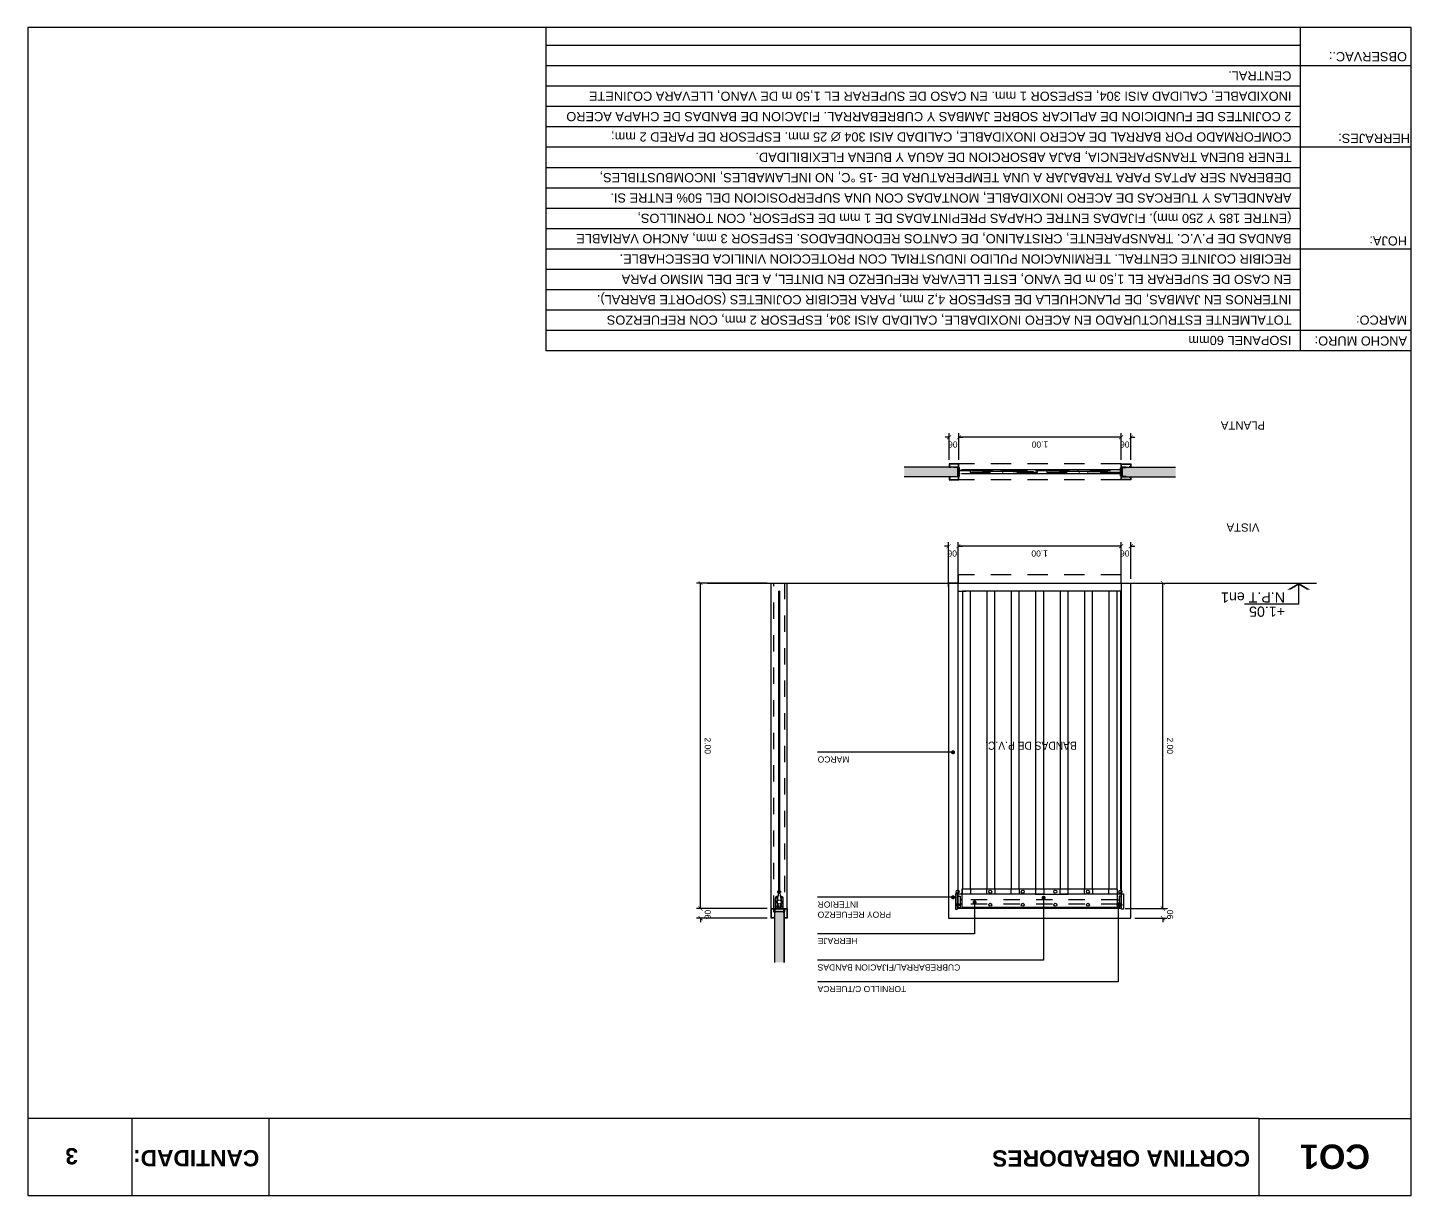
# Model space of a CAD drawing. Header units: millimetres. Extents: x -108.9 to -34.4, y 209.3 to 216.5.
# Drawn here: x -80.56 to -72.06, y 209.3 to 216.48 of the extents above; entities that cross this region are included whole.
import ezdxf
from ezdxf.enums import TextEntityAlignment as Align

# ---------------------------------------------------------------- set-up
doc = ezdxf.new("R2010")
doc.units = ezdxf.units.MM
doc.linetypes.add('HIDDEN', pattern=[9.525, 6.35, -3.175])
doc.linetypes.add('HIDDEN2', pattern=[0.1875, 0.125, -0.0625])
for name, color, linetype in [('125-TEXTO', 140, 'Continuous'), ('25-cotas', 140, 'Continuous'), ('BANDAS', 1, 'Continuous'), ('Carpinteria', 1, 'Continuous'), ('PISO', 2, 'Continuous'), ('PROYECCION', 9, 'HIDDEN2'), ('ROTULO', 7, 'Continuous'), ('TXT', 3, 'Continuous'), ('V-00', 8, 'Continuous'), ('V-01', 1, 'Continuous'), ('V-02', 2, 'Continuous'), ('Vista 2', 2, 'Continuous')]:
    doc.layers.add(name, color=color, linetype=linetype)
doc.layers.add('LICITACION PANELES', color=7, linetype='Continuous', true_color=0xf00000)
doc.styles.add('arial', font='arial.ttf')
doc.styles.add('ARIALBOLD', font='')
doc.styles.add('DIM', font='arial.ttf')
doc.styles.get("Standard").update_dxf_attribs({"font": 'arial.ttf'})
doc.styles.get('ARIALBOLD').set_extended_font_data('Arial', bold=True)
doc.dimstyles.new('Cota-025', dxfattribs={"dimscale": 25, "dimtxt": 0.0015, "dimasz": 0.001, "dimexe": 0.001, "dimexo": 0.001, "dimgap": 0.001, "dimtad": 1, "dimzin": 4, "dimdsep": 46, "dimtxsty": 'DIM', "dimblk1": 'ARCHTICK', "dimblk2": 'ARCHTICK', "dimsah": 1, "dimcen": 0.0005, "dimclrd": 15, "dimclre": 9, "dimclrt": 140, "dimaunit": 1, "dimadec": 0, "dimazin": 0, "dimtfac": 1, "dimtix": 1, "dimtofl": 0, "dimtmove": 2, "dimatfit": 3, "dimldrblk": 'DOT', "dimfxl": 1, "dimtolj": 1, "dimtzin": 4, "dimarcsym": 0})
pattern_1 = [(270, (0, 0), (0.002749630645, -0.0047625), [0.003175, -0.00635]), (30, (0, 0), (0.002749630663, 0.00476249999), [0.003175, -0.00635]), (330, (0, 0), (0.005499261308, -1e-11), [-0.00635, 0.003175])]

# ---------------------------------------------------------------- blocks, each defined once
blk = doc.blocks.new('COD-CARP')
at = {"layer": 'ROTULO'}
for p, q in [((0.00146, -0.00119), (0.00146, -0.01064)), ((0.02016, -0.00119), (0.00146, -0.00119)), ((0.02016, -0.00119), (0.02016, -0.01064)), ((0.02016, -0.01064), (0.00146, -0.01064))]:
    blk.add_line(p, q, dxfattribs=at)
at = {"layer": 'TXT', "style": 'ARIALBOLD'}
blk.add_attdef('CODIGO', text='', height=0.003, dxfattribs=at).set_placement((0.01084, -0.00744), align=Align.CENTER)
blk = doc.blocks.new('_ArchTick')
at = {"color": 0, "linetype": 'ByBlock', "const_width": 0.15}
blk.add_lwpolyline([(-0.5, -0.5), (0.5, 0.5)], dxfattribs=at)
blk = doc.blocks.new('*D40')
at = {"layer": '25-cotas', "color": 9, "lineweight": -2, "transparency": 16777216}
for p, q in [((-74.8425, 213.0894), (-74.8425, 213.3152)), ((-73.8425, 213.0894), (-73.8425, 213.3152))]:
    blk.add_line(p, q, dxfattribs=at)
at = {"layer": '25-cotas', "color": 15, "lineweight": -2, "transparency": 16777216}
blk.add_line((-73.8425, 213.2902), (-74.8425, 213.2902), dxfattribs=at)
at = {"layer": 'DEFPOINTS', "color": 0, "transparency": 16777216}
for p in [(-74.8425, 213.2902), (-74.8425, 213.0644), (-73.8425, 213.0644)]:
    blk.add_point(p, dxfattribs=at)
at = {"layer": '25-cotas', "color": 15, "lineweight": -2, "transparency": 16777216, "xscale": 0.025, "yscale": 0.025, "zscale": 0.025, "rotation": 180}
blk.add_blockref('_ArchTick', (-74.8425, 213.2902), dxfattribs=at)
at = {"layer": '25-cotas', "color": 15, "lineweight": -2, "transparency": 16777216, "xscale": 0.025, "yscale": 0.025, "zscale": 0.025}
blk.add_blockref('_ArchTick', (-73.8425, 213.2902), dxfattribs=at)
at = {"layer": '25-cotas', "color": 140, "transparency": 16777216, "insert": (-74.3425, 213.246), "char_height": 0.0375, "attachment_point": 5, "rotation": 180, "style": 'DIM'}
blk.add_mtext('\\A1;1.00', dxfattribs=at)
blk = doc.blocks.new('_Dot')
at = {"color": 0, "linetype": 'ByBlock', "lineweight": -2}
blk.add_line((-0.5, 0), (-1, 0), dxfattribs=at)
at = {"color": 0, "linetype": 'ByBlock', "const_width": 0.5}
blk.add_lwpolyline([(-0.25, 0, 1), (0.25, 0, 1)], format="xyb", close=True, dxfattribs=at)
blk = doc.blocks.new('Simb-Nivel-C')
blk.add_line((0, 0.52), (1.331, 0.52))
at = {"linetype": 'ByBlock'}
for p in [(0, 0.52), (0, 0.32)]:
    blk.add_line(p, (0, 0), dxfattribs=at)
for points in [[(-0.285, 0.164), (-0.203, 0.164), (0, 0), (0, 0.047)], [(0.285, 0.164), (0.203, 0.164), (0, 0), (0, 0.047)]]:
    blk.add_solid(points)
for tag, p in [('COTA', (0.338, 0.579)), ('TIPO', (0.338, 0.231))]:
    blk.add_attdef(tag, p, '', height=0.25)
blk = doc.blocks.new('*D41')
at = {"layer": 'DEFPOINTS', "color": 0, "transparency": 16777216}
for p in [(-73.8425, 213.0644), (-73.5858, 213.0644), (-73.8425, 211.0644)]:
    blk.add_point(p, dxfattribs=at)
at = {"layer": 'LICITACION PANELES', "color": 9, "lineweight": -2, "transparency": 16777216}
for p, q in [((-73.8175, 213.0644), (-73.5608, 213.0644)), ((-73.8175, 211.0644), (-73.5608, 211.0644))]:
    blk.add_line(p, q, dxfattribs=at)
at = {"layer": 'LICITACION PANELES', "color": 15, "lineweight": -2, "transparency": 16777216}
blk.add_line((-73.5858, 211.0644), (-73.5858, 213.0644), dxfattribs=at)
at = {"layer": 'LICITACION PANELES', "color": 15, "lineweight": -2, "transparency": 16777216, "xscale": 0.025, "yscale": 0.025, "zscale": 0.025}
for p, rotation in [((-73.5858, 213.0644), 90), ((-73.5858, 211.0644), 270)]:
    blk.add_blockref('_ArchTick', p, dxfattribs=dict(at, rotation=rotation))
at = {"layer": 'LICITACION PANELES', "color": 140, "transparency": 16777216, "insert": (-73.5416, 212.0644), "char_height": 0.0375, "attachment_point": 5, "rotation": 270, "style": 'DIM'}
blk.add_mtext('\\A1;2.00', dxfattribs=at)
blk = doc.blocks.new('*D42')
at = {"layer": 'DEFPOINTS', "color": 0, "transparency": 16777216}
for p in [(-73.7825, 211.0644), (-73.7825, 211.0044), (-73.5858, 211.0044)]:
    blk.add_point(p, dxfattribs=at)
at = {"layer": 'LICITACION PANELES', "color": 9, "lineweight": -2, "transparency": 16777216}
for p, q in [((-73.7575, 211.0644), (-73.5608, 211.0644)), ((-73.7575, 211.0044), (-73.5608, 211.0044))]:
    blk.add_line(p, q, dxfattribs=at)
at = {"layer": 'LICITACION PANELES', "color": 15, "lineweight": -2, "transparency": 16777216}
for p, q in [((-73.5858, 211.0644), (-73.5858, 211.0894)), ((-73.5858, 211.0044), (-73.5858, 210.9794))]:
    blk.add_line(p, q, dxfattribs=at)
at = {"layer": 'LICITACION PANELES', "color": 15, "lineweight": -2, "transparency": 16777216, "xscale": 0.025, "yscale": 0.025, "zscale": 0.025}
for p, rotation in [((-73.5858, 211.0644), 270), ((-73.5858, 211.0044), 90)]:
    blk.add_blockref('_ArchTick', p, dxfattribs=dict(at, rotation=rotation))
at = {"layer": 'LICITACION PANELES', "color": 140, "transparency": 16777216, "insert": (-73.5416, 211.0344), "char_height": 0.0375, "attachment_point": 5, "rotation": 270, "style": 'DIM'}
blk.add_mtext('\\A1;.06', dxfattribs=at)
blk = doc.blocks.new('*D43')
at = {"layer": '25-cotas', "color": 15, "lineweight": -2, "transparency": 16777216}
for p, q in [((-73.8425, 213.2902), (-73.8675, 213.2902)), ((-73.7825, 213.2902), (-73.7575, 213.2902))]:
    blk.add_line(p, q, dxfattribs=at)
at = {"layer": '25-cotas', "color": 9, "lineweight": -2, "transparency": 16777216}
for p, q in [((-73.8425, 213.0894), (-73.8425, 213.3152)), ((-73.7825, 213.0894), (-73.7825, 213.3152))]:
    blk.add_line(p, q, dxfattribs=at)
at = {"layer": 'DEFPOINTS', "color": 0, "transparency": 16777216}
for p in [(-73.8425, 213.2902), (-73.8425, 213.0644), (-73.7825, 213.0644)]:
    blk.add_point(p, dxfattribs=at)
at = {"layer": '25-cotas', "color": 15, "lineweight": -2, "transparency": 16777216, "xscale": 0.025, "yscale": 0.025, "zscale": 0.025}
blk.add_blockref('_ArchTick', (-73.8425, 213.2902), dxfattribs=at)
at = {"layer": '25-cotas', "color": 15, "lineweight": -2, "transparency": 16777216, "xscale": 0.025, "yscale": 0.025, "zscale": 0.025, "rotation": 180}
blk.add_blockref('_ArchTick', (-73.7825, 213.2902), dxfattribs=at)
at = {"layer": '25-cotas', "color": 140, "transparency": 16777216, "insert": (-73.8125, 213.246), "char_height": 0.0375, "attachment_point": 5, "rotation": 180, "style": 'DIM'}
blk.add_mtext('\\A1;.06', dxfattribs=at)
blk = doc.blocks.new('*D44')
at = {"layer": '25-cotas', "color": 15, "lineweight": -2, "transparency": 16777216}
for p, q in [((-74.9025, 213.2902), (-74.9275, 213.2902)), ((-74.8425, 213.2902), (-74.8175, 213.2902))]:
    blk.add_line(p, q, dxfattribs=at)
at = {"layer": '25-cotas', "color": 9, "lineweight": -2, "transparency": 16777216}
for p, q in [((-74.9025, 213.0394), (-74.9025, 213.3152)), ((-74.8425, 213.0394), (-74.8425, 213.3152))]:
    blk.add_line(p, q, dxfattribs=at)
at = {"layer": 'DEFPOINTS', "color": 0, "transparency": 16777216}
for p in [(-74.9025, 213.2902), (-74.9025, 213.0144), (-74.8425, 213.0144)]:
    blk.add_point(p, dxfattribs=at)
at = {"layer": '25-cotas', "color": 15, "lineweight": -2, "transparency": 16777216, "xscale": 0.025, "yscale": 0.025, "zscale": 0.025}
blk.add_blockref('_ArchTick', (-74.9025, 213.2902), dxfattribs=at)
at = {"layer": '25-cotas', "color": 15, "lineweight": -2, "transparency": 16777216, "xscale": 0.025, "yscale": 0.025, "zscale": 0.025, "rotation": 180}
blk.add_blockref('_ArchTick', (-74.8425, 213.2902), dxfattribs=at)
at = {"layer": '25-cotas', "color": 140, "transparency": 16777216, "insert": (-74.8725, 213.246), "char_height": 0.0375, "attachment_point": 5, "rotation": 180, "style": 'DIM'}
blk.add_mtext('\\A1;.06', dxfattribs=at)
blk = doc.blocks.new('*D45')
at = {"layer": '25-cotas', "color": 15, "lineweight": -2, "transparency": 16777216}
for p, q in [((-73.8425, 213.9596), (-73.8675, 213.9596)), ((-73.7825, 213.9596), (-73.7575, 213.9596))]:
    blk.add_line(p, q, dxfattribs=at)
at = {"layer": '25-cotas', "color": 9, "lineweight": -2, "transparency": 16777216}
for p, q in [((-73.8425, 213.8207), (-73.8425, 213.9846)), ((-73.7825, 213.8207), (-73.7825, 213.9846))]:
    blk.add_line(p, q, dxfattribs=at)
at = {"layer": 'DEFPOINTS', "color": 0, "transparency": 16777216}
for p in [(-73.8425, 213.9596), (-73.8425, 213.7957), (-73.7825, 213.7957)]:
    blk.add_point(p, dxfattribs=at)
at = {"layer": '25-cotas', "color": 15, "lineweight": -2, "transparency": 16777216, "xscale": 0.025, "yscale": 0.025, "zscale": 0.025}
blk.add_blockref('_ArchTick', (-73.8425, 213.9596), dxfattribs=at)
at = {"layer": '25-cotas', "color": 15, "lineweight": -2, "transparency": 16777216, "xscale": 0.025, "yscale": 0.025, "zscale": 0.025, "rotation": 180}
blk.add_blockref('_ArchTick', (-73.7825, 213.9596), dxfattribs=at)
at = {"layer": '25-cotas', "color": 140, "transparency": 16777216, "insert": (-73.8125, 213.9155), "char_height": 0.0375, "attachment_point": 5, "rotation": 180, "style": 'DIM'}
blk.add_mtext('\\A1;.06', dxfattribs=at)
blk = doc.blocks.new('*D46')
at = {"layer": '25-cotas', "color": 9, "lineweight": -2, "transparency": 16777216}
for p, q in [((-74.839, 213.8207), (-74.839, 213.9846)), ((-73.8425, 213.8207), (-73.8425, 213.9846))]:
    blk.add_line(p, q, dxfattribs=at)
at = {"layer": '25-cotas', "color": 15, "lineweight": -2, "transparency": 16777216}
blk.add_line((-73.8425, 213.9596), (-74.839, 213.9596), dxfattribs=at)
at = {"layer": 'DEFPOINTS', "color": 0, "transparency": 16777216}
for p in [(-74.839, 213.9596), (-74.839, 213.7957), (-73.8425, 213.7957)]:
    blk.add_point(p, dxfattribs=at)
at = {"layer": '25-cotas', "color": 15, "lineweight": -2, "transparency": 16777216, "xscale": 0.025, "yscale": 0.025, "zscale": 0.025, "rotation": 180}
blk.add_blockref('_ArchTick', (-74.839, 213.9596), dxfattribs=at)
at = {"layer": '25-cotas', "color": 15, "lineweight": -2, "transparency": 16777216, "xscale": 0.025, "yscale": 0.025, "zscale": 0.025}
blk.add_blockref('_ArchTick', (-73.8425, 213.9596), dxfattribs=at)
at = {"layer": '25-cotas', "color": 140, "transparency": 16777216, "insert": (-74.3408, 213.9155), "char_height": 0.0375, "attachment_point": 5, "rotation": 180, "style": 'DIM'}
blk.add_mtext('\\A1;1.00', dxfattribs=at)
blk = doc.blocks.new('*D47')
at = {"layer": '25-cotas', "color": 15, "lineweight": -2, "transparency": 16777216}
for p, q in [((-74.899, 213.9596), (-74.924, 213.9596)), ((-74.839, 213.9596), (-74.814, 213.9596))]:
    blk.add_line(p, q, dxfattribs=at)
at = {"layer": '25-cotas', "color": 9, "lineweight": -2, "transparency": 16777216}
for p, q in [((-74.899, 213.8207), (-74.899, 213.9846)), ((-74.839, 213.8207), (-74.839, 213.9846))]:
    blk.add_line(p, q, dxfattribs=at)
at = {"layer": 'DEFPOINTS', "color": 0, "transparency": 16777216}
for p in [(-74.899, 213.9596), (-74.899, 213.7957), (-74.839, 213.7957)]:
    blk.add_point(p, dxfattribs=at)
at = {"layer": '25-cotas', "color": 15, "lineweight": -2, "transparency": 16777216, "xscale": 0.025, "yscale": 0.025, "zscale": 0.025}
blk.add_blockref('_ArchTick', (-74.899, 213.9596), dxfattribs=at)
at = {"layer": '25-cotas', "color": 15, "lineweight": -2, "transparency": 16777216, "xscale": 0.025, "yscale": 0.025, "zscale": 0.025, "rotation": 180}
blk.add_blockref('_ArchTick', (-74.839, 213.9596), dxfattribs=at)
at = {"layer": '25-cotas', "color": 140, "transparency": 16777216, "insert": (-74.869, 213.9155), "char_height": 0.0375, "attachment_point": 5, "rotation": 180, "style": 'DIM'}
blk.add_mtext('\\A1;.06', dxfattribs=at)
blk = doc.blocks.new('*D48')
at = {"layer": '25-cotas', "color": 9, "lineweight": -2, "transparency": 16777216}
for p, q in [((-76.0165, 213.0644), (-76.4509, 213.0644)), ((-76.0165, 211.0644), (-76.4509, 211.0644))]:
    blk.add_line(p, q, dxfattribs=at)
at = {"layer": '25-cotas', "color": 15, "lineweight": -2, "transparency": 16777216}
blk.add_line((-76.4259, 211.0644), (-76.4259, 213.0644), dxfattribs=at)
at = {"layer": 'DEFPOINTS', "color": 0, "transparency": 16777216}
for p in [(-76.4259, 213.0644), (-75.9915, 213.0644), (-75.9915, 211.0644)]:
    blk.add_point(p, dxfattribs=at)
at = {"layer": '25-cotas', "color": 15, "lineweight": -2, "transparency": 16777216, "xscale": 0.025, "yscale": 0.025, "zscale": 0.025}
for p, rotation in [((-76.4259, 213.0644), 90), ((-76.4259, 211.0644), 270)]:
    blk.add_blockref('_ArchTick', p, dxfattribs=dict(at, rotation=rotation))
at = {"layer": '25-cotas', "color": 140, "transparency": 16777216, "insert": (-76.3817, 212.0644), "char_height": 0.0375, "attachment_point": 5, "rotation": 270, "style": 'DIM'}
blk.add_mtext('\\A1;2.00', dxfattribs=at)
blk = doc.blocks.new('*D49')
at = {"layer": '25-cotas', "color": 9, "lineweight": -2, "transparency": 16777216}
for p, q in [((-76.0165, 211.0644), (-76.4509, 211.0644)), ((-76.0165, 211.0044), (-76.4509, 211.0044))]:
    blk.add_line(p, q, dxfattribs=at)
at = {"layer": '25-cotas', "color": 15, "lineweight": -2, "transparency": 16777216}
for p, q in [((-76.4259, 211.0644), (-76.4259, 211.0894)), ((-76.4259, 211.0044), (-76.4259, 210.9794))]:
    blk.add_line(p, q, dxfattribs=at)
at = {"layer": 'DEFPOINTS', "color": 0, "transparency": 16777216}
for p in [(-76.4259, 211.0644), (-75.9915, 211.0644), (-75.9915, 211.0044)]:
    blk.add_point(p, dxfattribs=at)
at = {"layer": '25-cotas', "color": 15, "lineweight": -2, "transparency": 16777216, "xscale": 0.025, "yscale": 0.025, "zscale": 0.025}
for p, rotation in [((-76.4259, 211.0644), 270), ((-76.4259, 211.0044), 90)]:
    blk.add_blockref('_ArchTick', p, dxfattribs=dict(at, rotation=rotation))
at = {"layer": '25-cotas', "color": 140, "transparency": 16777216, "insert": (-76.3817, 211.0344), "char_height": 0.0375, "attachment_point": 5, "rotation": 270, "style": 'DIM'}
blk.add_mtext('\\A1;.06', dxfattribs=at)

msp = doc.modelspace()

# ---------------------------------------------------------------- hatches: boundary and pattern name
at = {"layer": 'V-00'}
h = msp.add_hatch(dxfattribs=at)
h.set_pattern_fill('HONEY', color=256, scale=0.001, angle=90, style=0)
h.set_pattern_definition(pattern_1)
h.paths.add_polyline_path([(-75.1741, 213.7177), (-74.8702, 213.7177), (-74.8702, 213.7187), (-74.8462, 213.7187), (-74.8462, 213.7747), (-74.8702, 213.7747), (-74.8702, 213.7757), (-75.1741, 213.7757)])
h = msp.add_hatch(dxfattribs=at)
h.set_pattern_fill('HONEY', color=256, scale=0.001, angle=90, style=0)
h.set_pattern_definition(pattern_1)
h.paths.add_polyline_path([(-73.5075, 213.7177), (-73.8113, 213.7177), (-73.8113, 213.7187), (-73.8353, 213.7187), (-73.8353, 213.7747), (-73.8113, 213.7747), (-73.8113, 213.7757), (-73.5075, 213.7757)])
h = msp.add_hatch(dxfattribs=at)
h.set_pattern_fill('HONEY', color=256, scale=0.001, angle=90, style=0)
h.set_pattern_definition(pattern_1)
h.paths.add_polyline_path([(-75.9135, 210.7335), (-75.9135, 211.0374), (-75.9145, 211.0374), (-75.9145, 211.0614), (-75.9705, 211.0614), (-75.9705, 211.0374), (-75.9715, 211.0374), (-75.9715, 210.7335)])

# ---------------------------------------------------------------- linework, layer by layer
at = {"color": 1, "linetype": 'HIDDEN2'}
msp.add_lwpolyline([(-73.8425, 213.0644), (-73.8425, 213.1144), (-74.8425, 213.1144), (-74.8425, 213.0644)], dxfattribs=at)
at = {"layer": 'BANDAS', "linetype": 'HIDDEN2'}
for p, q in [((-74.8315, 213.7592), (-74.8357, 213.7592)), ((-74.8315, 213.7342), (-74.8357, 213.7342)), ((-73.85, 213.7592), (-73.8458, 213.7592)), ((-73.85, 213.7342), (-73.8458, 213.7342))]:
    msp.add_line(p, q, dxfattribs=at)
at = {"layer": 'BANDAS'}
for p, q in [((-74.5056, 213.7592), (-74.8237, 213.7592)), ((-74.5056, 213.7342), (-74.8237, 213.7342)), ((-73.85, 213.7592), (-74.5056, 213.7592)), ((-73.85, 213.7342), (-74.5056, 213.7342)), ((-74.8425, 213.0144), (-74.7965, 213.0144)), ((-74.8205, 211.1169), (-74.8305, 211.1169)), ((-74.8205, 211.0919), (-74.8305, 211.0919)), ((-73.8645, 211.1169), (-73.8545, 211.1169)), ((-73.8645, 211.0919), (-73.8545, 211.0919))]:
    msp.add_line(p, q, dxfattribs=at)
at = {"layer": 'BANDAS', "linetype": 'HIDDEN2'}
for points in [[(-74.8347, 213.7507), (-74.8347, 213.7557), (-74.6347, 213.7557), (-74.6347, 213.7507), (-74.6347, 213.7507)], [(-74.5688, 213.7442), (-74.5688, 213.7492), (-74.7688, 213.7492), (-74.7688, 213.7442), (-74.7688, 213.7442)], [(-74.3643, 213.7507), (-74.3643, 213.7557), (-74.1643, 213.7557), (-74.1643, 213.7507), (-74.1643, 213.7507)], [(-74.0985, 213.7442), (-74.0985, 213.7492), (-74.2985, 213.7492), (-74.2985, 213.7442), (-74.2985, 213.7442)], [(-73.9089, 213.7507), (-73.9089, 213.7557), (-74.1089, 213.7557), (-74.1089, 213.7507), (-74.1089, 213.7507)], [(-74.0467, 213.7442), (-74.0467, 213.7492), (-73.8467, 213.7492), (-73.8467, 213.7442), (-73.8467, 213.7442)]]:
    msp.add_lwpolyline(points, close=True, dxfattribs=at)
for points in [[(-74.5056, 213.7557), (-74.5793, 213.7557), (-74.5793, 213.7507), (-74.5793, 213.7507), (-74.5056, 213.7507)], [(-74.5056, 213.7557), (-74.4204, 213.7557), (-74.4204, 213.7507), (-74.4204, 213.7507), (-74.5056, 213.7507)], [(-74.5056, 213.7492), (-74.3576, 213.7492), (-74.3576, 213.7442), (-74.3576, 213.7442), (-74.5056, 213.7442)]]:
    msp.add_lwpolyline(points, dxfattribs=at)
at = {"layer": 'BANDAS'}
for points in [[(-74.7675, 211.1824), (-74.7675, 211.1524), (-74.8425, 211.1524), (-74.8425, 213.0144)], [(-74.6175, 211.1824), (-74.6175, 213.0144), (-74.8175, 213.0144), (-74.8175, 211.1824)], [(-74.7675, 211.1824), (-74.7675, 213.0144), (-74.8175, 213.0144), (-74.8175, 211.1824)], [(-74.4675, 211.1824), (-74.4675, 213.0144), (-74.6675, 213.0144), (-74.6675, 211.1824)], [(-74.3175, 211.1824), (-74.3175, 213.0144), (-74.5175, 213.0144), (-74.5175, 211.1824)], [(-74.1675, 211.1824), (-74.1675, 213.0144), (-74.3675, 213.0144), (-74.3675, 211.1824)], [(-74.0175, 211.1824), (-74.0175, 213.0144), (-74.2175, 213.0144), (-74.2175, 211.1824)], [(-73.8675, 211.1824), (-73.8675, 213.0144), (-74.0675, 213.0144), (-74.0675, 211.1824)], [(-73.8445, 211.1824), (-73.8445, 213.0144), (-73.9175, 213.0144), (-73.9175, 211.1824)]]:
    msp.add_lwpolyline(points, dxfattribs=at)
for points in [[(-74.8205, 211.0724), (-73.8645, 211.0724), (-73.8645, 211.1824), (-74.8205, 211.1824)], [(-74.8425, 211.0694), (-74.8425, 211.1394), (-74.8305, 211.1394), (-74.8305, 211.0694)], [(-73.8425, 211.0694), (-73.8425, 211.1394), (-73.8545, 211.1394), (-73.8545, 211.0694)]]:
    msp.add_lwpolyline(points, close=True, dxfattribs=at)
at = {"layer": 'BANDAS', "linetype": 'HIDDEN'}
for points in [[(-74.6175, 211.1824), (-74.6175, 211.1524), (-74.8175, 211.1524), (-74.8175, 211.1824)], [(-74.4675, 211.1824), (-74.4675, 211.1524), (-74.6675, 211.1524), (-74.6675, 211.1824)], [(-74.3175, 211.1824), (-74.3175, 211.1524), (-74.5175, 211.1524), (-74.5175, 211.1824)], [(-74.3675, 211.1824), (-74.3675, 211.1524), (-74.1675, 211.1524), (-74.1675, 211.1824)], [(-74.0175, 211.1824), (-74.0175, 211.1524), (-74.2175, 211.1524), (-74.2175, 211.1824)], [(-73.8675, 211.1824), (-73.8675, 211.1524), (-74.0675, 211.1524), (-74.0675, 211.1824)], [(-73.8445, 211.1824), (-73.8445, 211.1524), (-73.9175, 211.1524), (-73.9175, 211.1824)]]:
    msp.add_lwpolyline(points, dxfattribs=at)
at = {"layer": 'BANDAS'}
for centre in [(-74.8465, 211.1674), (-74.6465, 211.1674), (-74.4465, 211.1674), (-74.2465, 211.1674), (-74.0465, 211.1674), (-73.8465, 211.1674), (-74.8465, 211.0874), (-74.6465, 211.0874), (-74.4465, 211.0874), (-74.2465, 211.0874), (-74.0465, 211.0874), (-73.8465, 211.0874)]:
    msp.add_circle(centre, 0.00923, dxfattribs=at)
at = {"layer": 'Carpinteria', "color": 2}
for points in [[(-74.8702, 213.7757), (-74.8452, 213.7757), (-74.8452, 213.7177), (-74.8702, 213.7177), (-74.8702, 213.7187), (-74.8462, 213.7187), (-74.8462, 213.7747), (-74.8702, 213.7747), (-74.8702, 213.7757)], [(-74.8702, 213.7757), (-74.8452, 213.7757), (-74.8452, 213.7177), (-74.8702, 213.7177), (-74.8702, 213.7187), (-74.8462, 213.7187), (-74.8462, 213.7747), (-74.8702, 213.7747), (-74.8702, 213.7757)], [(-73.8113, 213.7757), (-73.8363, 213.7757), (-73.8363, 213.7177), (-73.8113, 213.7177), (-73.8113, 213.7187), (-73.8353, 213.7187), (-73.8353, 213.7747), (-73.8113, 213.7747), (-73.8113, 213.7757)], [(-75.9715, 211.0374), (-75.9715, 211.0624), (-75.9135, 211.0624), (-75.9135, 211.0374), (-75.9145, 211.0374), (-75.9145, 211.0614), (-75.9705, 211.0614), (-75.9705, 211.0374), (-75.9715, 211.0374)], [(-75.9715, 211.0374), (-75.9715, 211.0624), (-75.9135, 211.0624), (-75.9135, 211.0374), (-75.9145, 211.0374), (-75.9145, 211.0614), (-75.9705, 211.0614), (-75.9705, 211.0374), (-75.9715, 211.0374)]]:
    msp.add_lwpolyline(points, dxfattribs=at)
at = {"layer": 'DEFPOINTS'}
for points in [[(-80.5594, 216.4768), (-80.5594, 209.3018), (-72.0594, 209.3018), (-72.0594, 216.4768)], [(-72.0594, 216.4768), (-80.5594, 216.4768), (-80.5594, 209.3018), (-72.0594, 209.3018)]]:
    msp.add_lwpolyline(points, close=True, dxfattribs=at)
at = {"layer": 'PISO'}
msp.add_line((-76.3832, 213.0644), (-72.6422, 213.0644), dxfattribs=at)
at = {"layer": 'PROYECCION'}
for p, q in [((-73.8425, 213.7957), (-74.839, 213.7957)), ((-73.8425, 213.6977), (-74.839, 213.6977))]:
    msp.add_line(p, q, dxfattribs=at)
at = {"layer": 'PROYECCION', "linetype": 'HIDDEN2', "ltscale": 0.02}
for p, q in [((-73.8645, 211.1169), (-74.8205, 211.1169)), ((-73.8645, 211.0919), (-74.8205, 211.0919))]:
    msp.add_line(p, q, dxfattribs=at)
at = {"layer": 'PROYECCION', "color": 1, "linetype": 'HIDDEN', "ltscale": 0.01}
msp.add_lwpolyline([(-75.91, 213.0644), (-75.91, 211.0444), (-75.91, 211.0444), (-75.975, 211.0444), (-75.975, 213.0644)], dxfattribs=at)
at = {"layer": 'PROYECCION', "linetype": 'HIDDEN2', "ltscale": 0.02}
for points in [[(-74.8467, 211.0594), (-74.8467, 211.1544), (-74.8587, 211.1544), (-74.8587, 211.0594)], [(-73.8398, 211.0594), (-73.8398, 211.1544), (-73.8278, 211.1544), (-73.8278, 211.0594)]]:
    msp.add_lwpolyline(points, close=True, dxfattribs=at)
at = {"layer": 'ROTULO'}
for p, q in [((-79.9178, 209.3018), (-79.9178, 209.7741)), ((-79.0762, 209.3018), (-79.0762, 209.7741))]:
    msp.add_line(p, q, dxfattribs=at)
at = {"layer": 'TXT'}
for p, q in [((-77.3767, 216.4768), (-77.3767, 214.4911)), ((-77.3767, 216.4768), (-77.3767, 214.4911)), ((-72.7398, 214.4911), (-72.7398, 216.4768)), ((-72.7398, 214.4911), (-72.7398, 216.4768)), ((-72.7398, 214.4911), (-72.7398, 216.4768)), ((-72.7398, 216.3668), (-77.3767, 216.3668)), ((-72.7398, 216.2417), (-77.3767, 216.2417)), ((-72.0594, 216.2417), (-77.3767, 216.2417)), ((-72.7398, 216.1167), (-77.3767, 216.1167)), ((-72.7398, 215.9916), (-77.3767, 215.9916)), ((-72.7398, 215.8666), (-77.3767, 215.8666)), ((-72.0594, 215.7415), (-77.3767, 215.7415)), ((-72.7398, 215.6165), (-77.3767, 215.6165)), ((-72.7398, 215.4915), (-77.3767, 215.4915)), ((-72.7398, 215.3664), (-77.3767, 215.3664)), ((-72.7398, 215.2414), (-77.3767, 215.2414)), ((-72.7398, 215.1163), (-77.3767, 215.1163)), ((-72.0594, 215.1163), (-77.3767, 215.1163)), ((-72.7398, 214.9913), (-77.3767, 214.9913)), ((-72.7398, 214.8662), (-77.3767, 214.8662)), ((-72.7398, 214.7412), (-77.3767, 214.7412)), ((-72.0594, 214.6162), (-77.3767, 214.6162)), ((-72.0594, 214.4911), (-77.3767, 214.4911)), ((-72.9941, 209.7741), (-80.5594, 209.7741))]:
    msp.add_line(p, q, dxfattribs=at)
at = {"layer": 'V-01'}
for p, q in [((-74.8452, 213.7767), (-75.1741, 213.7767)), ((-74.8452, 213.7757), (-75.1741, 213.7757)), ((-73.8363, 213.7767), (-73.5075, 213.7767)), ((-73.8363, 213.7757), (-73.5075, 213.7757)), ((-74.8452, 213.7177), (-75.1741, 213.7177)), ((-74.8452, 213.7167), (-75.1741, 213.7167)), ((-73.8363, 213.7177), (-73.5075, 213.7177)), ((-73.8363, 213.7167), (-73.5075, 213.7167)), ((-75.9915, 211.0644), (-75.9915, 213.0644)), ((-75.8935, 211.0644), (-75.8935, 213.0644)), ((-75.946, 211.1684), (-75.9467, 211.1684)), ((-75.946, 211.1637), (-75.9467, 211.1637)), ((-75.9384, 211.1684), (-75.939, 211.1684)), ((-75.9384, 211.1637), (-75.939, 211.1637)), ((-75.9725, 211.0624), (-75.9725, 210.7335)), ((-75.9715, 211.0624), (-75.9715, 210.7335)), ((-75.9135, 211.0624), (-75.9135, 210.7335)), ((-75.9125, 211.0624), (-75.9125, 210.7335))]:
    msp.add_line(p, q, dxfattribs=at)
for points in [[(-75.9505, 211.1684), (-75.9518, 211.1684), (-75.9523, 211.1679), (-75.9523, 211.1643), (-75.9518, 211.1637), (-75.9505, 211.1637)], [(-75.9675, 211.0694), (-75.9502, 211.0694)], [(-75.9505, 211.0704), (-75.9518, 211.0704), (-75.9523, 211.0709), (-75.9523, 211.0745), (-75.9518, 211.075), (-75.9505, 211.075)], [(-75.947, 211.0694), (-75.9465, 211.0694)], [(-75.9385, 211.0694), (-75.9381, 211.0694)]]:
    msp.add_lwpolyline(points, dxfattribs=at)
for points in [[(-75.9505, 211.1632), (-75.9505, 211.169), (-75.9498, 211.17), (-75.9474, 211.17), (-75.9467, 211.169), (-75.9467, 211.1632), (-75.9474, 211.1622), (-75.9498, 211.1622)], [(-75.9384, 211.1632), (-75.9384, 211.169), (-75.9377, 211.17), (-75.9353, 211.17), (-75.9346, 211.169), (-75.9346, 211.1632), (-75.9353, 211.1622), (-75.9377, 211.1622)], [(-75.9505, 211.0756), (-75.9505, 211.0698), (-75.9498, 211.0688), (-75.9474, 211.0688), (-75.9467, 211.0698), (-75.9467, 211.0756), (-75.9474, 211.0766), (-75.9498, 211.0766)], [(-75.9384, 211.0756), (-75.9384, 211.0698), (-75.9377, 211.0688), (-75.9353, 211.0688), (-75.9346, 211.0698), (-75.9346, 211.0756), (-75.9353, 211.0766), (-75.9377, 211.0766)]]:
    msp.add_lwpolyline(points, close=True, dxfattribs=at)
for points in [[(-75.9492, 211.1622, -1), (-75.9492, 211.1643), (-75.948, 211.1643, 0.571429), (-75.948, 211.1679), (-75.9492, 211.1679, -1), (-75.9492, 211.17)], [(-75.9492, 211.1643, -0.571429), (-75.9492, 211.1679)], [(-75.9371, 211.1622, -1), (-75.9371, 211.1643), (-75.9359, 211.1643, 0.571429), (-75.9359, 211.1679), (-75.9371, 211.1679, -1), (-75.9371, 211.17)], [(-75.9371, 211.1643, -0.571429), (-75.9371, 211.1679)], [(-75.9491, 211.1394), (-75.9525, 211.1394, 0.414214), (-75.9675, 211.1244), (-75.9675, 211.0694)], [(-75.9492, 211.0766, 1), (-75.9492, 211.0745), (-75.948, 211.0745, -0.571429), (-75.948, 211.0709), (-75.9492, 211.0709, 1), (-75.9492, 211.0688)], [(-75.9492, 211.0745, 0.571429), (-75.9492, 211.0709)], [(-75.9371, 211.0766, 1), (-75.9371, 211.0745), (-75.9359, 211.0745, -0.571429), (-75.9359, 211.0709), (-75.9371, 211.0709, 1), (-75.9371, 211.0688)], [(-75.9371, 211.0745, 0.571429), (-75.9371, 211.0709)], [(-75.9349, 211.0694), (-75.9175, 211.0694), (-75.9175, 211.1244, 0.414214), (-75.9325, 211.1394), (-75.9358, 211.1394, 106.37853)]]:
    msp.add_lwpolyline(points, format="xyb", dxfattribs=at)
for centre in [(-75.9578, 211.1303), (-75.9578, 211.0785), (-75.9271, 211.1303), (-75.9271, 211.0785)]:
    msp.add_circle(centre, 0.00289, dxfattribs=at)
for centre in [(-75.948, 211.1689), (-75.948, 211.1632), (-75.9359, 211.1689), (-75.9359, 211.1632), (-75.948, 211.0756), (-75.948, 211.0698), (-75.9359, 211.0756), (-75.9359, 211.0698)]:
    msp.add_arc(centre, 0.00104, 270, 90, dxfattribs=at)
at = {"layer": 'V-02'}
msp.add_line((-75.94, 213.0144), (-75.945, 213.0144), dxfattribs=at)
for points in [[(-75.94, 213.0144), (-75.94, 211.1744), (-75.945, 211.1744), (-75.945, 213.0144)], [(-75.939, 211.1578), (-75.939, 211.1578), (-75.939, 211.1578), (-75.939, 211.1578), (-75.9371, 211.1463), (-75.9345, 211.1321), (-75.9329, 211.1245), (-75.9304, 211.1178), (-75.9269, 211.1077), (-75.9272, 211.0998), (-75.9295, 211.0934), (-75.9333, 211.0868), (-75.9352, 211.0839), (-75.9386, 211.0782), (-75.9385, 211.0706), (-75.9385, 211.0644), (-75.9465, 211.0644), (-75.9465, 211.0706), (-75.9465, 211.0782), (-75.9498, 211.0839), (-75.9517, 211.0868), (-75.9555, 211.0934), (-75.9577, 211.0998), (-75.958, 211.1077), (-75.9545, 211.1178), (-75.952, 211.1245), (-75.9504, 211.1321), (-75.9479, 211.1463), (-75.946, 211.1578), (-75.946, 211.1578), (-75.946, 211.1578), (-75.946, 211.1578), (-75.939, 211.1578)]]:
    msp.add_lwpolyline(points, dxfattribs=at)
msp.add_lwpolyline([(-75.946, 211.1578), (-75.946, 211.1744), (-75.939, 211.1744), (-75.939, 211.1578)], close=True, dxfattribs=at)
msp.add_circle((-75.9425, 211.1044), 0.0125, dxfattribs=at)
at = {"layer": 'Vista 2'}
for points in [[(-74.889, 213.7167), (-74.899, 213.7167), (-74.899, 213.6977), (-74.839, 213.6977), (-74.839, 213.7957), (-74.899, 213.7957), (-74.899, 213.7767), (-74.889, 213.7767)], [(-74.889, 213.7147), (-74.897, 213.7147), (-74.897, 213.6997), (-74.841, 213.6997), (-74.841, 213.7937), (-74.897, 213.7937), (-74.897, 213.7787), (-74.889, 213.7787)], [(-74.8452, 213.7167), (-74.8452, 213.7767), (-74.841, 213.7767), (-74.841, 213.7167), (-74.8452, 213.7167)], [(-73.7925, 213.7167), (-73.7825, 213.7167), (-73.7825, 213.6977), (-73.8425, 213.6977), (-73.8425, 213.7957), (-73.7825, 213.7957), (-73.7825, 213.7767), (-73.7925, 213.7767)], [(-73.7925, 213.7147), (-73.7845, 213.7147), (-73.7845, 213.6997), (-73.8405, 213.6997), (-73.8405, 213.7937), (-73.7845, 213.7937), (-73.7845, 213.7787), (-73.7925, 213.7787)], [(-73.8363, 213.7167), (-73.8363, 213.7767), (-73.8405, 213.7767), (-73.8405, 213.7167), (-73.8363, 213.7167)], [(-74.8348, 213.7217), (-74.8348, 213.7717), (-74.839, 213.7717), (-74.839, 213.7217), (-74.8348, 213.7217)], [(-73.8467, 213.7217), (-73.8467, 213.7717), (-73.8425, 213.7717), (-73.8425, 213.7217), (-73.8467, 213.7217)], [(-74.9025, 213.0644), (-74.9025, 211.0044), (-73.8369, 211.0044), (-73.7825, 211.0044), (-73.7825, 213.0644)], [(-73.8425, 213.0644), (-73.8425, 211.0644), (-74.2955, 211.0644), (-74.8425, 211.0644), (-74.8425, 213.0644), (-74.9025, 213.0644)], [(-75.9725, 211.0144), (-75.9725, 211.0044), (-75.9915, 211.0044), (-75.9915, 211.0644), (-75.8935, 211.0644), (-75.8935, 211.0044), (-75.9125, 211.0044), (-75.9125, 211.0144)], [(-75.9745, 211.0144), (-75.9745, 211.0064), (-75.9895, 211.0064), (-75.9895, 211.0624), (-75.8955, 211.0624), (-75.8955, 211.0064), (-75.9105, 211.0064), (-75.9105, 211.0144)]]:
    msp.add_lwpolyline(points, dxfattribs=at)

# ---------------------------------------------------------------- block references
at = {"layer": '25-cotas', "xscale": 0.25, "yscale": 0.25, "zscale": 0.25, "rotation": 179.999999995727}
msp.add_blockref('Simb-Nivel-C', (-72.7509, 213.0644), dxfattribs=at).add_auto_attribs({'COTA': '+1.05', 'TIPO': 'N.P.T en1'})
at = {"layer": 'TXT', "xscale": 50, "yscale": 50, "zscale": 50, "rotation": 180}
msp.add_blockref('COD-CARP', (-71.9864, 209.2421), dxfattribs=at).add_auto_attribs({'CODIGO': 'CO1'})

# ---------------------------------------------------------------- texts
at = {"layer": '125-TEXTO', "width": 0.9}
msp.add_text('BANDAS DE P.V.C.', height=0.05, rotation=180, dxfattribs=at).set_placement((-74.3959, 212.0645), align=Align.MIDDLE)
at = {"layer": '25-cotas', "char_height": 0.05, "width": 1.558581, "attachment_point": 5, "rotation": 180}
for s, insert in [('PLANTA', (-73.0936, 214.0318)), ('VISTA', (-73.0936, 213.4055))]:
    msp.add_mtext(s, dxfattribs=dict(at, insert=insert))
at = {"layer": '25-cotas', "color": 140, "char_height": 0.0375, "attachment_point": 9, "rotation": 180, "style": 'DIM'}
for s, insert in [('\\A1;MARCO', (-75.7064, 211.9993)), ('\\A1;PROY REFUERZO \\PINTERIOR', (-75.7064, 211.108)), ('\\A1;HERRAJE', (-75.7064, 210.8843)), ('\\A1;CUBREBARRAL/FIJACION BANDAS', (-75.7064, 210.7212)), ('\\A1;TORNILLO C/TUERCA', (-75.7064, 210.5887))]:
    msp.add_mtext(s, dxfattribs=dict(at, insert=insert))
at = {"layer": 'TXT', "style": 'arial'}
for s, height, p in [('OBSERVAC.:', 0.05627, (-72.0859, 216.3267)), ('CENTRAL.', 0.05627, (-72.7958, 216.2086)), ('INOXIDABLE, CALIDAD AISI 304, ESPESOR 1 mm. EN CASO DE SUPERAR EL 1,50 m DE VANO, LLEVARA COJINETE', 0.056269, (-72.7958, 216.0835)), ('2 COJINTES DE FUNDICION DE APLICAR SOBRE JAMBAS Y CUBREBARRAL. FIJACION DE BANDAS DE CHAPA ACERO', 0.056269, (-72.7958, 215.9585)), ('COMFORMADO POR BARRAL DE ACERO INOXIDABLE, CALIDAD AISI 304 ∅ 25 mm. ESPESOR DE PARED 2 mm;', 0.056269, (-72.7958, 215.8334)), ('HERRAJES:', 0.05627, (-72.0674, 215.8246)), ('TENER BUENA TRANSPARENCIA, BAJA ABSORCION DE AGUA Y BUENA FLEXIBILIDAD.', 0.056269, (-72.7958, 215.7084)), ('DEBERAN SER APTAS PARA TRABAJAR A UNA TEMPERATURA DE -15 °C, NO INFLAMABLES, INCOMBUSTIBLES,', 0.056269, (-72.7958, 215.5833)), ('ARANDELAS Y TUERCAS DE ACERO INOXIDABLE, MONTADAS CON UNA SUPERPOSICION DEL 50%%% ENTRE SI.', 0.056269, (-72.7958, 215.4583)), ('(ENTRE 185 Y 250 mm). FIJADAS ENTRE CHAPAS PREPINTADAS DE 1 mm DE ESPESOR, CON TORNILLOS,', 0.056269, (-72.7958, 215.3333)), ('BANDAS DE P.V.C. TRANSPARENTE, CRISTALINO, DE CANTOS REDONDEADOS. ESPESOR 3 mm, ANCHO VARIABLE', 0.056269, (-72.7958, 215.2082)), ('HOJA:', 0.05627, (-72.0858, 215.1948)), ('RECIBIR COJINTE CENTRAL. TERMINACION PULIDO INDUSTRIAL CON PROTECCION VINILICA DESECHABLE.', 0.056269, (-72.7958, 215.0832)), ('EN CASO DE SUPERAR EL 1,50 m DE VANO, ESTE LLEVARA REFUERZO EN DINTEL, A EJE DEL MISMO PARA', 0.056269, (-72.7958, 214.9581)), ('INTERNOS EN JAMBAS, DE PLANCHUELA DE ESPESOR 4,2 mm, PARA RECIBIR COJINETES (SOPORTE BARRAL).', 0.056269, (-72.7958, 214.8331)), ('TOTALMENTE ESTRUCTURADO EN ACERO INOXIDABLE, CALIDAD AISI 304, ESPESOR 2 mm, CON REFUERZOS', 0.056269, (-72.7958, 214.708)), ('MARCO:', 0.05627, (-72.0849, 214.708)), ('ISOPANEL 60mm', 0.056269, (-72.7958, 214.583)), ('ANCHO MURO:', 0.056269, (-72.0858, 214.5799))]:
    msp.add_text(s, height=height, rotation=180, dxfattribs=at).set_placement(p)
at = {"layer": 'TXT', "char_height": 0.15, "width": 4.172499, "attachment_point": 1, "rotation": 180, "style": 'ARIALBOLD'}
for s, insert in [('{\\H0.6667x;3}', (-80.2503, 209.492)), ('{\\H0.6667x;CANTIDAD:}', (-79.1365, 209.48)), ('{\\H0.6667x;CORTINA OBRADORES}', (-73.0505, 209.4785))]:
    msp.add_mtext(s, dxfattribs=dict(at, insert=insert))

# ---------------------------------------------------------------- dimensions: what is measured, and where the dimension line sits
at = {"layer": '25-cotas'}
for base, p1, p2, angle, picture, middle in [((-74.899, 213.9596), (-74.839, 213.7957), (-74.899, 213.7957), 180, '*D47', (-74.869, 213.9155)), ((-74.839, 213.9596), (-73.8425, 213.7957), (-74.839, 213.7957), 180, '*D46', (-74.3408, 213.9155)), ((-73.8425, 213.9596), (-73.7825, 213.7957), (-73.8425, 213.7957), 180, '*D45', (-73.8125, 213.9155)), ((-74.9025, 213.2902), (-74.8425, 213.0144), (-74.9025, 213.0144), 180, '*D44', (-74.8725, 213.246)), ((-74.8425, 213.2902), (-73.8425, 213.0644), (-74.8425, 213.0644), 180, '*D40', (-74.3425, 213.246)), ((-73.8425, 213.2902), (-73.7825, 213.0644), (-73.8425, 213.0644), 180, '*D43', (-73.8125, 213.246)), ((-76.4259, 213.0644), (-75.9915, 211.0644), (-75.9915, 213.0644), 270, '*D48', (-76.3817, 212.0644)), ((-76.4259, 211.0644), (-75.9915, 211.0044), (-75.9915, 211.0644), 270, '*D49', (-76.3817, 211.0344))]:
    dim = msp.add_linear_dim(base=base, p1=p1, p2=p2, angle=angle, dimstyle='Cota-025', dxfattribs=at)
    dim.commit()
    dim.dimension.update_dxf_attribs({"geometry": picture, "text_midpoint": middle})
at = {"layer": 'LICITACION PANELES'}
for base, p1, p2, picture, middle in [((-73.5858, 213.0644), (-73.8425, 211.0644), (-73.8425, 213.0644), '*D41', (-73.5416, 212.0644)), ((-73.5858, 211.0044), (-73.7825, 211.0644), (-73.7825, 211.0044), '*D42', (-73.5416, 211.0344))]:
    dim = msp.add_linear_dim(base=base, p1=p1, p2=p2, angle=270, dimstyle='Cota-025', dxfattribs=at)
    dim.commit()
    dim.dimension.update_dxf_attribs({"geometry": picture, "text_midpoint": middle})

# ---------------------------------------------------------------- leaders
at = {"layer": '25-cotas', "annotation_type": 0, "has_hookline": 1, "hookline_direction": 0, "horizontal_direction": (-1, 0, 0)}
for points, text_width in [([(-74.8747, 212.0243), (-75.4927, 212.0243)], 0.1888), ([(-74.8747, 211.133), (-75.2367, 211.133)], 0.4448), ([(-74.3181, 211.1306), (-74.3181, 210.7462), (-74.8106, 210.7462)], 0.8709), ([(-74.7427, 211.1021), (-74.7427, 210.9093), (-75.4439, 210.9093)], 0.2375), ([(-73.8594, 211.0894), (-73.8594, 210.6137), (-75.1383, 210.6137)], 0.5432)]:
    msp.add_leader(points, dimstyle='Cota-025', dxfattribs=dict(at, text_width=text_width))

doc.saveas('drawing.dxf')
